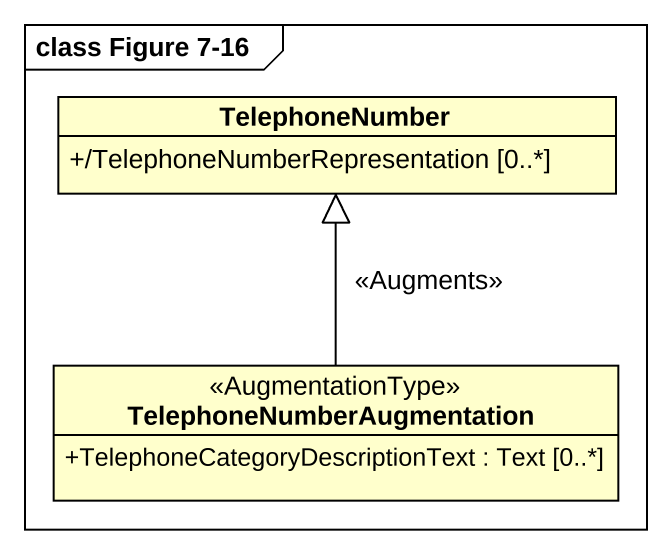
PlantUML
@startuml
mainframe class Figure 7-16
hide circle
hide empty members
skinparam classAttributeIconSize 0
class TelephoneNumber {
  +/TelephoneNumberRepresentation [0..*]
}
class TelephoneNumberAugmentation <<AugmentationType>> {
  +TelephoneCategoryDescriptionText : Text [0..*]
}
TelephoneNumberAugmentation -up-|> TelephoneNumber : <<Augments>>
@enduml
